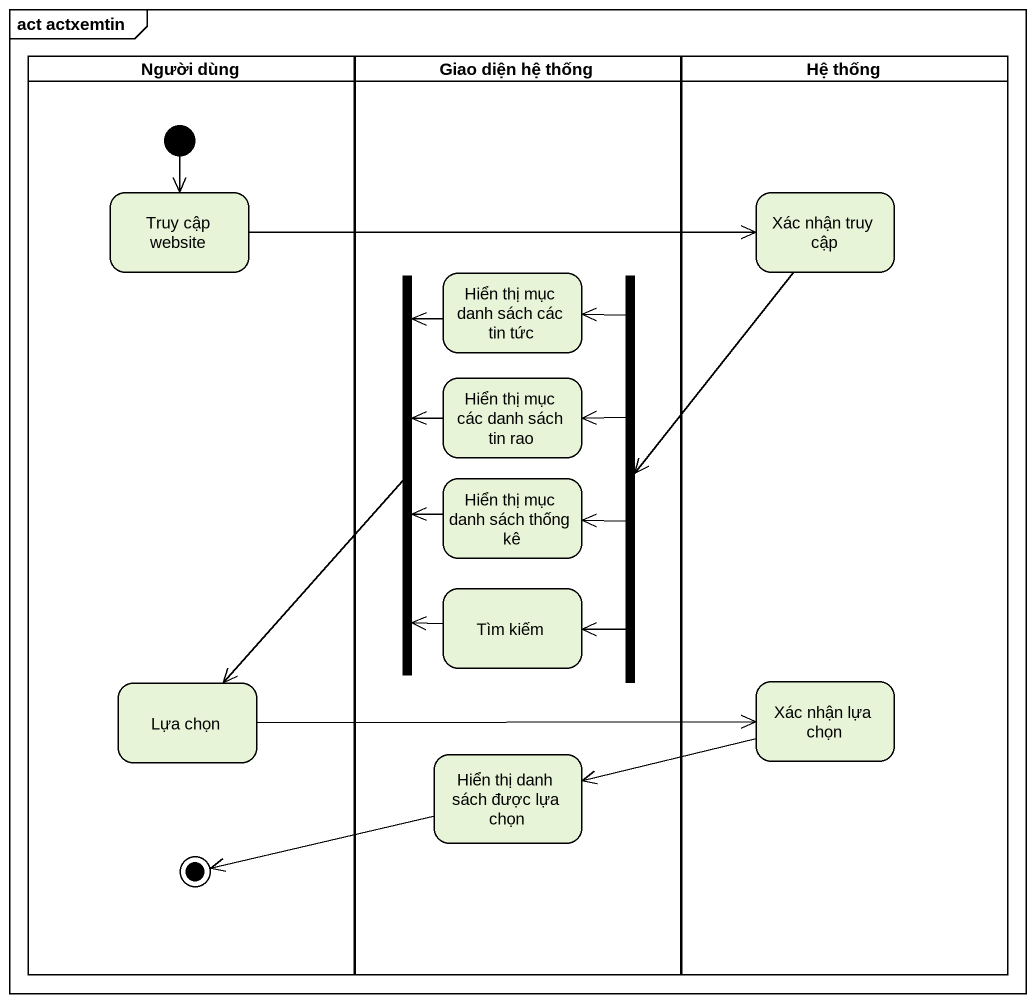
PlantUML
@startuml
mainframe act actxemtin
hide empty description
state "Người dùng" as Người_dùng <<partition>> {
  state "Truy cập website" as Truy_cập_website
  state "Lựa chọn" as Lựa_chọn
  state final1 <<end>>
  [*] --> Truy_cập_website
}
state "Giao diện hệ thống" as Giao_diện_hệ_thống <<partition>> {
  state fork1 <<join>>
  state "Hiển thị mục danh sách các tin tức" as Hiển_thị_mục_danh_sách_các
  state fork2 <<fork>>
  state "Hiển thị mục các danh sách tin rao" as Hiển_thị_mục_các_danh_sách
  state "Hiển thị mục danh sách thống kê" as Hiển_thị_mục_danh_sách
  state "Tìm kiếm" as Tìm_kiếm
  state "Hiển thị danh sách được lựa chọn" as Hiển_thị_danh_sách_được_lựa
}
state "Hệ thống" as Hệ_thống <<partition>> {
  state "Xác nhận truy cập" as Xác_nhận_truy_cập
  state "Xác nhận lựa chọn" as Xác_nhận_lựa_chọn
}
Truy_cập_website -right-> Xác_nhận_truy_cập
Xác_nhận_truy_cập --> fork2
fork1 --> Lựa_chọn
Hiển_thị_mục_danh_sách_các --> fork1
fork2 -up-> Hiển_thị_mục_danh_sách_các
fork2 -left-> Hiển_thị_mục_các_danh_sách
fork2 -left-> Hiển_thị_mục_danh_sách
fork2 --> Tìm_kiếm
Hiển_thị_mục_các_danh_sách -left-> fork1
Hiển_thị_mục_danh_sách -left-> fork1
Tìm_kiếm -up-> fork1
Lựa_chọn -right-> Xác_nhận_lựa_chọn
Xác_nhận_lựa_chọn -left-> Hiển_thị_danh_sách_được_lựa
Hiển_thị_danh_sách_được_lựa -left-> final1
@enduml
